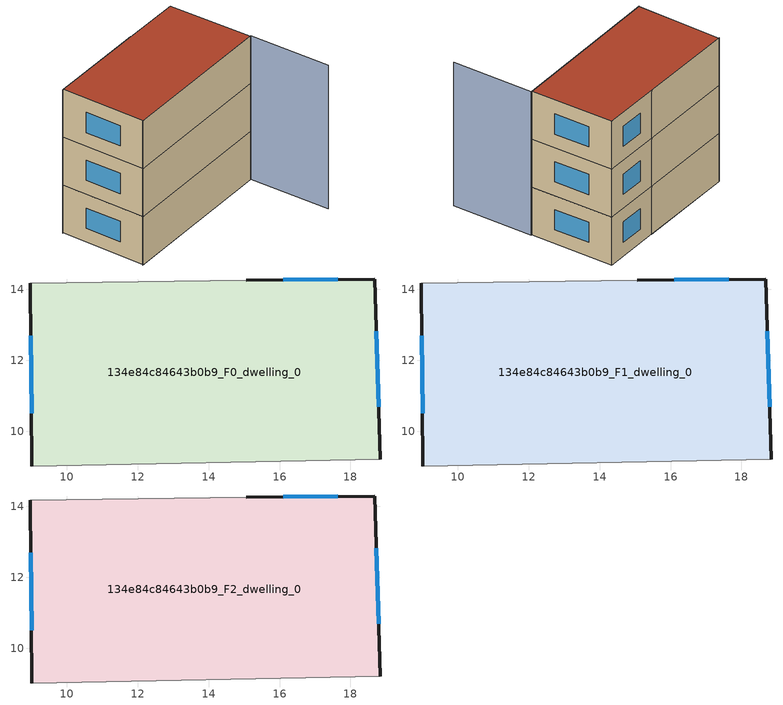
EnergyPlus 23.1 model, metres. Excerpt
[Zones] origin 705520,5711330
134e84c84643b0b9_F0_dwelling_0
 floor ground (EU_floor_Construction): 18.68,14.29 18.83,9.21 9.02,9.02 8.98,14.17 15.06,14.25 z0
 wall outside (EU_wall_Construction): 18.83,9.21 18.68,14.29 15.06,14.25 / 8.98,14.17 9.02,9.02 z0:3
 wall adiabatic (EU_wall_Construction): 9.02,9.02 18.83,9.21 / 15.06,14.25 8.98,14.17 z0:3
 window (EU_Window_Construction): 18.79,10.68 18.73,12.82 / 8.99,12.68 9.01,10.51 / 17.64,14.28 16.11,14.26 z0.87:2.13
134e84c84643b0b9_F1_dwelling_0
 floor to 134e84c84643b0b9_F0_dwelling_0 (EU_floor_Construction): 18.68,14.29 18.83,9.21 9.02,9.02 8.98,14.17 15.06,14.25 z3
 wall outside (EU_wall_Construction): 18.83,9.21 18.68,14.29 15.06,14.25 / 8.98,14.17 9.02,9.02 z3:6
 wall adiabatic (EU_wall_Construction): 9.02,9.02 18.83,9.21 / 15.06,14.25 8.98,14.17 z3:6
 window (EU_Window_Construction): 18.79,10.68 18.73,12.82 / 8.99,12.68 9.01,10.51 / 17.64,14.28 16.11,14.26 z3.87:5.13
134e84c84643b0b9_F2_dwelling_0
 floor to 134e84c84643b0b9_F1_dwelling_0 (EU_floor_Construction): 18.68,14.29 18.83,9.21 9.02,9.02 8.98,14.17 15.06,14.25 z6
 wall outside (EU_wall_Construction): 18.83,9.21 18.68,14.29 15.06,14.25 / 8.98,14.17 9.02,9.02 z6:9
 wall adiabatic (EU_wall_Construction): 9.02,9.02 18.83,9.21 / 15.06,14.25 8.98,14.17 z6:9
 window (EU_Window_Construction): 18.79,10.68 18.73,12.82 / 8.99,12.68 9.01,10.51 / 17.64,14.28 16.11,14.26 z6.87:8.13
 roof outside (EU_roof_Construction): 18.83,9.21 18.68,14.29 15.06,14.25 8.98,14.17 9.02,9.02 z9
shading: 8.97,9.02 18.88,9.24 / 18.88,9.24 18.99,4.29 / 15.08,14.25 8.95,14.17 z0:9
[Building]
EU S2 Campaign: North Axis=0; Terrain=City; Solar Distribution=FullExterior
[Site:Location]
London: Latitude=51.5; Longitude=-0.5; Time Zone=0; Elevation=25
[SizingPeriod:WeatherFileDays]
AnnualSizingPeriod: Begin Month=1; Begin Day of Month=1; End Month=12; End Day of Month=31; Day of Week for Start Day=Monday; Use Weather File Daylight Saving Period=No; Use Weather File Rain and Snow Indicators=No
[MATERIAL]
EU_InternalMass_Material: Roughness=MediumRough; Thickness=0.1; Conductivity=1; Density=1800; Specific Heat=900; Thermal Absorptance=0.9; Solar Absorptance=0.7; Visible Absorptance=0.7
[MATERIAL:NOMASS] Roughness=MediumRough; Thermal Absorptance=0.9; Solar Absorptance=0.7; Visible Absorptance=0.7
Name | Thermal Resistance
EU_wall_NoMass | 0.724719
EU_roof_NoMass | 2.98947
EU_floor_NoMass | 2.39157
[WINDOWMATERIAL:SIMPLEGLAZINGSYSTEM]
EU_Window_SimpleGlazing: UFactor=2.63425; Solar Heat Gain Coefficient=0.76; Visible Transmittance=0.76
[CONSTRUCTION]
EU_wall_Construction: EU_wall_NoMass
EU_roof_Construction: EU_roof_NoMass
EU_floor_Construction: EU_floor_NoMass
EU_Window_Construction: EU_Window_SimpleGlazing
EU_InternalMass_Construction: EU_InternalMass_Material
[ZONE] Type=1; Multiplier=1; Ceiling Height=autocalculate; Volume=149.793; Floor Area=autocalculate; Part of Total Floor Area=Yes
134e84c84643b0b9_F0_dwelling_0; 134e84c84643b0b9_F1_dwelling_0; 134e84c84643b0b9_F2_dwelling_0
[INTERNALMASS] Construction=EU_InternalMass_Construction; Surface Area=49.931
Name | Zone or ZoneList
134e84c84643b0b9_F0_dwelling_0_EU_InternalMass | 134e84c84643b0b9_F0_dwelling_0
134e84c84643b0b9_F1_dwelling_0_EU_InternalMass | 134e84c84643b0b9_F1_dwelling_0
134e84c84643b0b9_F2_dwelling_0_EU_InternalMass | 134e84c84643b0b9_F2_dwelling_0
[OTHEREQUIPMENT] Fuel Type=Electricity; Design Level Calculation Method=Watts/Area; Power per Zone Floor Area=1; Fraction Latent=0; Fraction Radiant=0; Fraction Lost=0; Carbon Dioxide Generation Rate=0; EndUse Subcategory=EU_Step8_InternalGains
Name | Zone or ZoneList or Space or SpaceList | Schedule
EU_Step8_InternalGain_134e84c84643b0b9_F0_dwelling_0_f000 | 134e84c84643b0b9_F0_dwelling_0 | EU_Step8_GainSchedule_134e84c84643b0b9_F0_dwelling_0_f000
EU_Step8_InternalGain_134e84c84643b0b9_F1_dwelling_0_f000 | 134e84c84643b0b9_F1_dwelling_0 | EU_Step8_GainSchedule_134e84c84643b0b9_F1_dwelling_0_f000
EU_Step8_InternalGain_134e84c84643b0b9_F2_dwelling_0_f000 | 134e84c84643b0b9_F2_dwelling_0 | EU_Step8_GainSchedule_134e84c84643b0b9_F2_dwelling_0_f000
[ZONEVENTILATION:DESIGNFLOWRATE] Schedule=EU_AlwaysOn; Design Flow Rate Calculation Method=AirChanges/Hour; Air Changes per Hour=0.418135; Ventilation Type=Natural; Fan Pressure Rise=0; Fan Total Efficiency=1; Constant Term Coefficient=1; Temperature Term Coefficient=0; Velocity Term Coefficient=0; Velocity Squared Term Coefficient=0; Minimum Indoor Temperature=-100; Maximum Indoor Temperature=100; Delta Temperature=-100; Minimum Outdoor Temperature=-100; Maximum Outdoor Temperature=100; Maximum Wind Speed=40
Name | Zone or ZoneList or Space or SpaceList
EU_ConstantAir_134e84c84643b0b9_F0_dwelling_0 | 134e84c84643b0b9_F0_dwelling_0
EU_ConstantAir_134e84c84643b0b9_F1_dwelling_0 | 134e84c84643b0b9_F1_dwelling_0
EU_ConstantAir_134e84c84643b0b9_F2_dwelling_0 | 134e84c84643b0b9_F2_dwelling_0
[HVACTEMPLATE:THERMOSTAT] Constant Heating Setpoint=20; Constant Cooling Setpoint=50
EU_HeatOnly_134e84c84643b0b9_F0_dwelling_0; EU_HeatOnly_134e84c84643b0b9_F1_dwelling_0; EU_HeatOnly_134e84c84643b0b9_F2_dwelling_0
[HVACTEMPLATE:ZONE:IDEALLOADSAIRSYSTEM] System Availability Schedule=EU_AlwaysOn; Maximum Heating Supply Air Temperature=50; Minimum Cooling Supply Air Temperature=13; Maximum Heating Supply Air Humidity Ratio=0.0156; Minimum Cooling Supply Air Humidity Ratio=0.0077; Heating Limit=NoLimit; Cooling Limit=NoLimit; Heating Availability Schedule=EU_AlwaysOn; Cooling Availability Schedule=EU_CoolingOff; Dehumidification Control Type=ConstantSensibleHeatRatio; Cooling Sensible Heat Ratio=0.7; Dehumidification Setpoint=60; Humidification Control Type=None; Humidification Setpoint=30; Outdoor Air Method=None; Outdoor Air Flow Rate per Person=0.00944; Outdoor Air Flow Rate per Zone Floor Area=0; Outdoor Air Flow Rate per Zone=0; Demand Controlled Ventilation Type=None; Outdoor Air Economizer Type=NoEconomizer; Heat Recovery Type=None; Sensible Heat Recovery Effectiveness=0.7; Latent Heat Recovery Effectiveness=0.65
Name | Template Thermostat
134e84c84643b0b9_F0_dwelling_0 | EU_HeatOnly_134e84c84643b0b9_F0_dwelling_0
134e84c84643b0b9_F1_dwelling_0 | EU_HeatOnly_134e84c84643b0b9_F1_dwelling_0
134e84c84643b0b9_F2_dwelling_0 | EU_HeatOnly_134e84c84643b0b9_F2_dwelling_0
[SIZING:ZONE] Zone Cooling Design Supply Air Temperature Input Method=SupplyAirTemperature; Zone Cooling Design Supply Air Temperature=13; Zone Heating Design Supply Air Temperature Input Method=SupplyAirTemperature; Zone Heating Design Supply Air Temperature=50; Zone Cooling Design Supply Air Humidity Ratio=0.008; Zone Heating Design Supply Air Humidity Ratio=0.008; Cooling Design Air Flow Method=DesignDay; Cooling Design Air Flow Rate=0; Cooling Minimum Air Flow per Zone Floor Area=0.000762; Cooling Minimum Air Flow=0; Cooling Minimum Air Flow Fraction=0.2; Heating Design Air Flow Method=DesignDay; Heating Design Air Flow Rate=0; Heating Maximum Air Flow per Zone Floor Area=0.002032; Heating Maximum Air Flow=0.141576; Heating Maximum Air Flow Fraction=0.3; Account for Dedicated Outdoor Air System=No; Dedicated Outdoor Air System Control Strategy=NeutralSupplyAir; Dedicated Outdoor Air Low Setpoint Temperature for Design=autosize; Dedicated Outdoor Air High Setpoint Temperature for Design=autosize; Zone Load Sizing Method=Sensible Load Only No Latent Load; Zone Latent Cooling Design Supply Air Humidity Ratio Input Method=HumidityRatioDifference; Zone Cooling Design Supply Air Humidity Ratio Difference=0.005; Zone Latent Heating Design Supply Air Humidity Ratio Input Method=HumidityRatioDifference; Zone Humidification Design Supply Air Humidity Ratio Difference=0.005
134e84c84643b0b9_F0_dwelling_0; 134e84c84643b0b9_F1_dwelling_0; 134e84c84643b0b9_F2_dwelling_0
[SCHEDULE:CONSTANT]
Name | Hourly Value
EU_AlwaysOn | 1
EU_CoolingOff | 0
[SCHEDULE:FILE] Column Number=1; Rows to Skip at Top=0; Number of Hours of Data=8760; Column Separator=Comma; Interpolate to Timestep=No; Minutes per Item=60; Adjust Schedule for Daylight Savings=Yes
Name | File
EU_Step8_GainSchedule_134e84c84643b0b9_F0_dwelling_0_f000 | ../../schedules/134e84c84643b0b9/134e84c84643b0b9_F0_dwelling_0_f000_gain.csv
EU_Step8_GainSchedule_134e84c84643b0b9_F1_dwelling_0_f000 | ../../schedules/134e84c84643b0b9/134e84c84643b0b9_F1_dwelling_0_f000_gain.csv
EU_Step8_GainSchedule_134e84c84643b0b9_F2_dwelling_0_f000 | ../../schedules/134e84c84643b0b9/134e84c84643b0b9_F2_dwelling_0_f000_gain.csv
